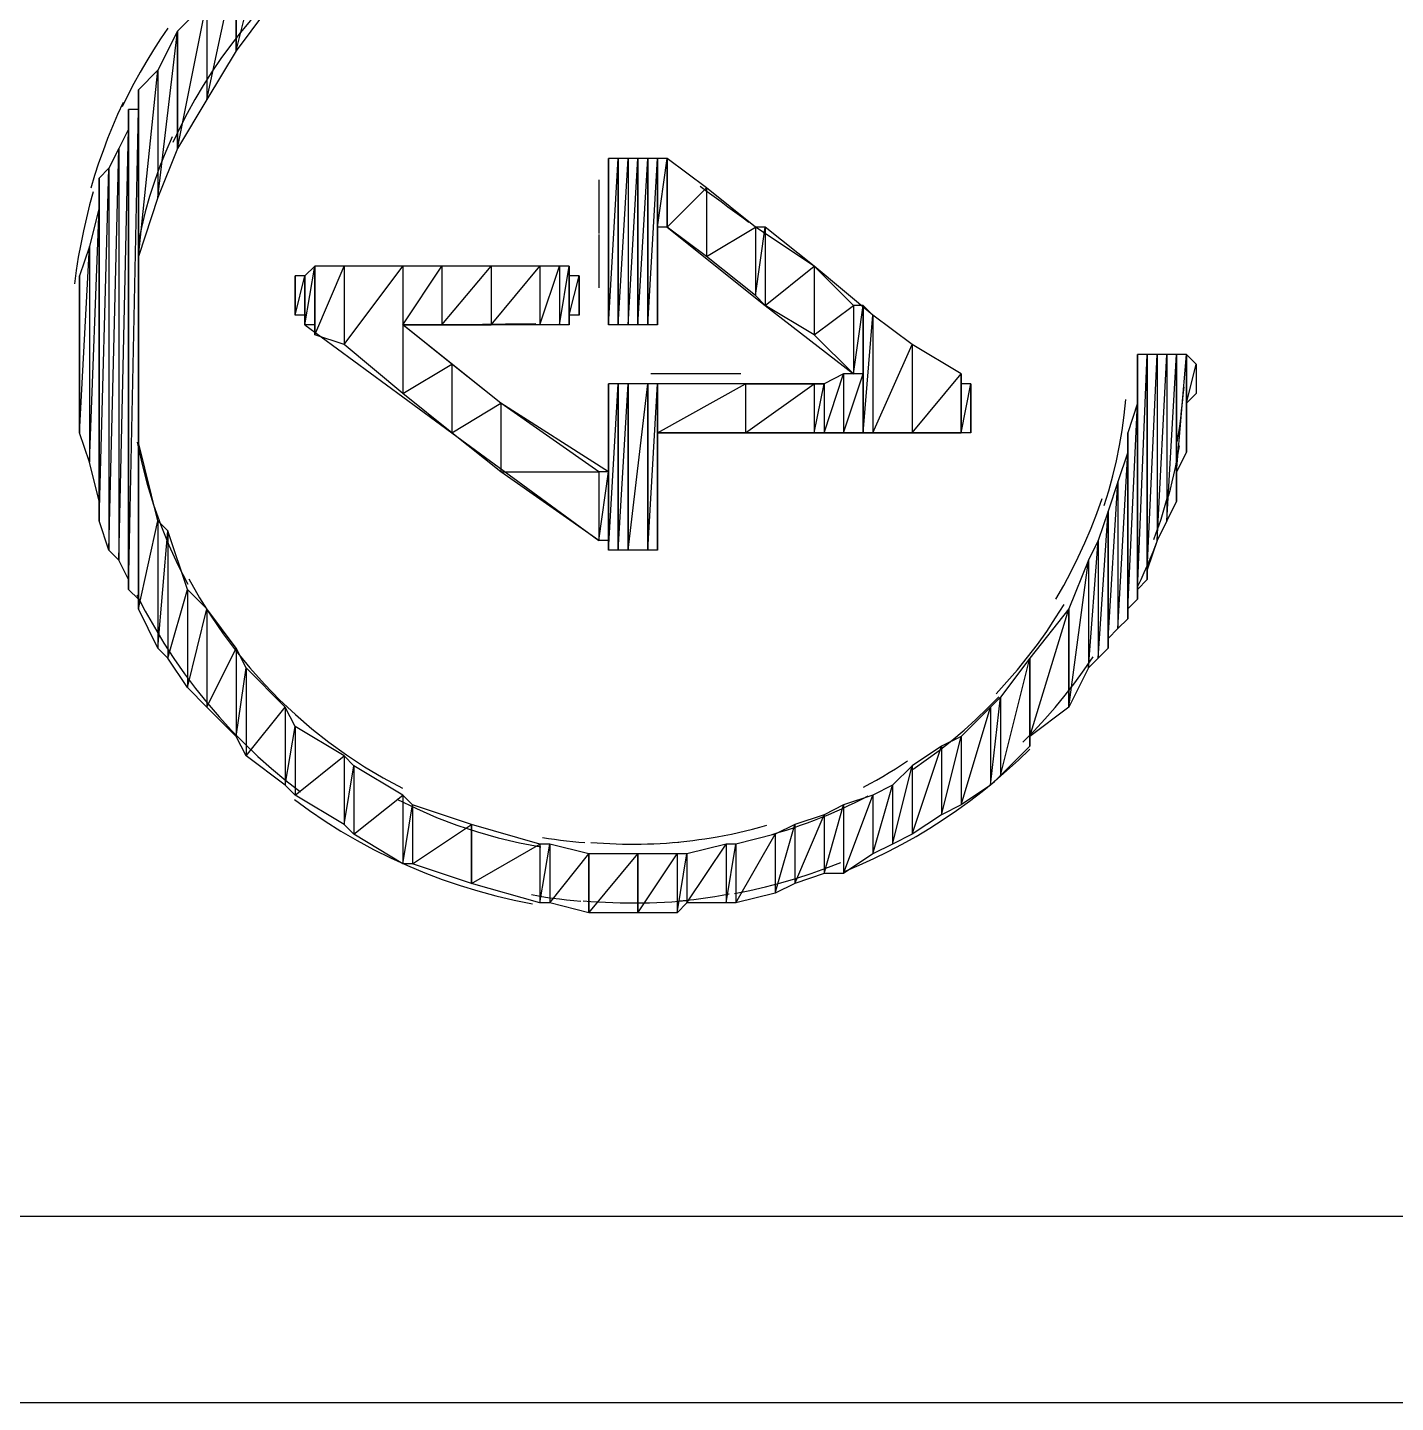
# Model space of a CAD drawing. Header units: metres. Extents: x 1 to 213, y 1 to 147.
# Drawn here: x 57.08 to 58.558, y 63.786 to 65.271 of the extents above; entities that cross this region are included whole.
import ezdxf

# ---------------------------------------------------------------- set-up
doc = ezdxf.new("R2010")
doc.units = ezdxf.units.M
doc.layers.add('00-BASE-ARQUITECTURA', color=8, linetype='Continuous')

msp = doc.modelspace()

# ---------------------------------------------------------------- linework, layer by layer
at = {"layer": '00-BASE-ARQUITECTURA'}
for points in [[(57.3052, 65.3415), (57.3052, 65.2462), (57.3369, 65.3732), (57.3052, 65.3415)], [(57.3052, 65.2462), (57.3369, 65.3732), (57.3369, 65.2885), (57.3052, 65.2462)], [(57.2734, 65.2991), (57.2734, 65.1933), (57.3052, 65.3415), (57.2734, 65.2991)], [(57.2734, 65.1933), (57.3052, 65.3415), (57.3052, 65.2462), (57.2734, 65.1933)], [(57.3824, 65.34), (57.3693, 65.3286), (57.3565, 65.3167), (57.3441, 65.3045), (57.3322, 65.2919), (57.3206, 65.2789), (57.3095, 65.2655), (57.2988, 65.2517)], [(57.3052, 65.3415), (57.3052, 65.2462), (57.3052, 65.3415)], [(57.3052, 65.2462), (57.3052, 65.3415), (57.3052, 65.2462)], [(57.2417, 65.2674), (57.2417, 65.1404), (57.2734, 65.2991), (57.2417, 65.2674)], [(57.2417, 65.1404), (57.2734, 65.2991), (57.2734, 65.1933), (57.2417, 65.1404)], [(57.2312, 65.2705), (57.2233, 65.2589), (57.2157, 65.2471), (57.2084, 65.2352), (57.2013, 65.223), (57.1946, 65.2107), (57.1881, 65.1983), (57.1819, 65.1857)], [(57.2205, 65.2251), (57.2205, 65.0875), (57.2417, 65.2674), (57.2205, 65.2251)], [(57.2205, 65.0875), (57.2417, 65.2674), (57.2417, 65.1404), (57.2205, 65.0875)], [(57.2417, 65.2674), (57.2417, 65.1404), (57.2417, 65.2674)], [(57.2417, 65.1404), (57.2417, 65.2674), (57.2417, 65.1404)], [(57.2988, 65.2517), (57.2885, 65.2377), (57.2787, 65.2233), (57.2693, 65.2086), (57.2604, 65.1936), (57.252, 65.1783), (57.2441, 65.1628), (57.2367, 65.147)], [(57.1994, 65.2039), (57.1994, 65.024), (57.2205, 65.2251), (57.1994, 65.2039)], [(57.1994, 65.024), (57.2205, 65.2251), (57.2205, 65.0875), (57.1994, 65.024)], [(57.1994, 65.1933), (57.1994, 65.0028), (57.1994, 65.2039), (57.1994, 65.1933)], [(57.1994, 65.0028), (57.1994, 65.2039), (57.1994, 65.024), (57.1994, 65.0028)], [(57.183, 65.1902), (57.177, 65.1774), (57.1714, 65.1644), (57.1661, 65.1513), (57.1612, 65.138), (57.1565, 65.1247), (57.1521, 65.1112), (57.1481, 65.0976)], [(57.1994, 65.1827), (57.1994, 64.9499), (57.1994, 65.1933), (57.1994, 65.1827)], [(57.1994, 64.9499), (57.1994, 65.1933), (57.1994, 64.9816), (57.1994, 64.9499)], [(57.1994, 65.1933), (57.1994, 64.9816), (57.1994, 65.1933)], [(57.1994, 64.9816), (57.1994, 65.1933), (57.1994, 65.0028), (57.1994, 64.9816)], [(57.1888, 65.1615), (57.1888, 64.6747), (57.1888, 65.1827), (57.1888, 65.1615)], [(57.1888, 64.6747), (57.1888, 65.1827), (57.1888, 64.6641), (57.1888, 64.6747)], [(57.1888, 65.1827), (57.1888, 64.6641), (57.1994, 65.1827), (57.1888, 65.1827)], [(57.1888, 64.6641), (57.1994, 65.1827), (57.1994, 64.6535), (57.1888, 64.6641)], [(57.1994, 65.1827), (57.1994, 64.9181), (57.1994, 65.1827)], [(57.1994, 64.9181), (57.1994, 65.1827), (57.1994, 64.9499), (57.1994, 64.9181)], [(57.1782, 65.1404), (57.1782, 64.6959), (57.1888, 65.1615), (57.1782, 65.1404)], [(57.1782, 64.6959), (57.1888, 65.1615), (57.1888, 64.6747), (57.1782, 64.6959)], [(57.1676, 65.1192), (57.1676, 64.7065), (57.1782, 65.1404), (57.1676, 65.1192)], [(57.1676, 64.7065), (57.1782, 65.1404), (57.1782, 64.6959), (57.1676, 64.7065)], [(57.2358, 65.1532), (57.229, 65.1374), (57.2227, 65.1213), (57.2169, 65.105), (57.2116, 65.0886), (57.2069, 65.072), (57.2027, 65.0553), (57.1991, 65.0384)], [(57.7074, 65.1298), (57.7074, 64.9605), (57.7074, 65.1298)], [(57.7074, 64.9605), (57.7074, 65.1298), (57.7074, 64.9605)], [(57.7074, 65.1298), (57.7074, 65.1298), (57.7074, 64.9605), (57.7074, 65.1298), (57.7074, 64.9605), (57.7074, 65.1192), (57.7074, 65.1298)], [(57.7074, 64.9605), (57.7074, 65.1298), (57.7074, 64.9605)], [(57.7074, 65.1298), (57.7074, 65.1298), (57.7074, 64.9605), (57.7074, 65.1298)], [(57.7074, 65.1298), (57.7074, 64.9605), (57.7074, 65.1298)], [(57.7074, 64.9605), (57.7074, 65.1298), (57.7074, 64.9499), (57.7074, 64.9605)], [(57.7074, 64.9499), (57.7074, 65.1298), (57.7074, 64.9499)], [(57.7074, 65.1298), (57.7074, 65.1298), (57.7074, 64.9499), (57.7074, 65.1298)], [(57.7074, 64.9499), (57.7074, 65.1298), (57.7074, 64.9499)], [(57.7074, 65.1298), (57.7074, 65.1298), (57.7074, 64.9499), (57.7074, 65.1298)], [(57.7074, 65.1298), (57.7074, 64.9499), (57.7179, 65.1298), (57.7074, 65.1298)], [(57.7074, 64.9499), (57.7179, 65.1298), (57.7179, 64.9499), (57.7074, 64.9499)], [(57.7179, 64.9499), (57.7179, 65.1298), (57.7179, 64.9499)], [(57.7179, 65.1298), (57.7179, 65.1298), (57.7179, 64.9499), (57.7179, 65.1298), (57.7179, 64.9499), (57.7179, 65.1298)], [(57.7179, 64.9499), (57.7179, 65.1298), (57.7179, 64.9499)], [(57.7179, 65.1298), (57.7179, 65.1298), (57.7179, 64.9499), (57.7179, 65.1298), (57.7179, 64.9499), (57.7179, 65.1298)], [(57.7179, 64.9499), (57.7179, 65.1298), (57.7179, 64.9499)], [(57.7179, 65.1298), (57.7179, 65.1298), (57.7179, 64.9499), (57.7179, 65.1298), (57.7179, 64.9499), (57.7179, 65.1298)], [(57.7179, 64.9499), (57.7179, 65.1298), (57.7179, 64.9499)], [(57.7179, 65.1298), (57.7179, 65.1298), (57.7179, 64.9499), (57.7179, 65.1298), (57.7179, 64.9499), (57.7179, 65.1298)], [(57.7179, 65.1298), (57.7179, 64.9499), (57.7285, 65.1298), (57.7179, 65.1298)], [(57.7179, 64.9499), (57.7285, 65.1298), (57.7285, 64.9499), (57.7179, 64.9499)], [(57.7285, 65.1298), (57.7285, 64.9499), (57.7391, 65.1298), (57.7285, 65.1298)], [(57.7285, 64.9499), (57.7391, 65.1298), (57.7391, 64.9499), (57.7285, 64.9499)], [(57.7391, 64.9499), (57.7391, 65.1298), (57.7391, 64.9499)], [(57.7391, 65.1298), (57.7391, 65.1298), (57.7391, 64.9499), (57.7391, 65.1298)], [(57.7391, 65.1298), (57.7391, 64.9499), (57.7497, 65.1298), (57.7391, 65.1298)], [(57.7391, 64.9499), (57.7497, 65.1298), (57.7497, 64.9499), (57.7391, 64.9499)], [(57.7497, 64.9499), (57.7497, 65.1298), (57.7497, 64.9499)], [(57.7497, 65.1298), (57.7497, 65.1298), (57.7497, 64.9499), (57.7497, 65.1298), (57.7497, 64.9499), (57.7497, 65.1298)], [(57.7497, 64.9499), (57.7497, 65.1298), (57.7497, 64.9499)], [(57.7497, 64.9499), (57.7497, 65.1298), (57.7497, 64.9499)], [(57.7497, 65.1298), (57.7497, 65.1298), (57.7497, 64.9499), (57.7497, 65.1298), (57.7497, 64.9499), (57.7497, 65.1298)], [(57.7497, 64.9499), (57.7497, 65.1298), (57.7497, 64.9499)], [(57.7497, 65.1298), (57.7497, 64.9499), (57.7603, 65.1298), (57.7497, 65.1298)], [(57.7497, 64.9499), (57.7603, 65.1298), (57.7603, 64.9499), (57.7497, 64.9499)], [(57.7603, 64.9499), (57.7603, 65.1298), (57.7603, 64.9499)], [(57.7603, 65.1298), (57.7603, 65.1298), (57.7603, 64.9499), (57.7603, 65.1298)], [(57.7603, 65.1298), (57.7603, 64.9499), (57.7603, 65.1298)], [(57.7603, 64.9499), (57.7603, 65.1298), (57.7603, 64.9605), (57.7603, 64.9499)], [(57.7603, 65.1298), (57.7603, 64.9605), (57.7603, 65.1298)], [(57.7603, 64.9605), (57.7603, 65.1298), (57.7603, 64.9605)], [(57.7603, 65.1298), (57.7603, 65.1298), (57.7603, 64.9605), (57.7603, 65.1298), (57.7603, 64.9605), (57.7603, 65.1298)], [(57.7603, 64.9605), (57.7603, 65.1298), (57.7603, 64.9605)], [(57.7603, 65.1298), (57.7603, 65.1298), (57.7603, 64.9605), (57.7603, 65.1298)], [(57.7603, 64.9605), (57.7603, 65.1298), (57.7603, 64.9605)], [(57.7603, 65.1298), (57.7603, 65.1298), (57.7603, 64.9605), (57.7603, 65.1298), (57.7603, 64.9605), (57.7603, 65.1298)], [(57.7603, 64.9605), (57.7603, 65.1298), (57.7603, 64.9605)], [(57.7603, 65.1298), (57.7603, 64.9605), (57.7603, 65.1298)], [(57.7603, 64.9605), (57.7603, 65.1298), (57.7603, 64.9605)], [(57.7603, 65.1298), (57.7603, 65.1298), (57.7603, 64.9605), (57.7603, 65.1298), (57.7603, 64.9605), (57.7603, 64.971), (57.7603, 65.1298)], [(57.7603, 64.971), (57.7603, 65.1298), (57.7603, 64.971)], [(57.7603, 65.1298), (57.7603, 65.1298), (57.7603, 64.971), (57.7603, 65.1298)], [(57.7603, 65.1298), (57.7603, 64.971), (57.7603, 65.1298)], [(57.7603, 64.971), (57.7603, 65.1298), (57.7603, 65.0134), (57.7603, 64.971)], [(57.7603, 65.1298), (57.7603, 65.0134), (57.7603, 65.1298)], [(57.7603, 65.0134), (57.7603, 65.1298), (57.7603, 65.024), (57.7603, 65.0134)], [(57.7603, 65.1298), (57.7603, 65.024), (57.7603, 65.0451), (57.7603, 65.1298)], [(57.7603, 65.024), (57.7603, 65.1298), (57.7603, 65.024)], [(57.7603, 65.1298), (57.7603, 65.0451), (57.7603, 65.1298)], [(57.7603, 65.0451), (57.7603, 65.1298), (57.7603, 65.0557), (57.7603, 65.0451)], [(57.7603, 65.1298), (57.7603, 65.0557), (57.7603, 65.1298)], [(57.7603, 65.0557), (57.7603, 65.1298), (57.7603, 65.0557)], [(57.7603, 65.1298), (57.7603, 65.1298), (57.7603, 65.0557), (57.7603, 65.1298), (57.7603, 65.0557), (57.7603, 65.1298)], [(57.7603, 65.0557), (57.7603, 65.1298), (57.7603, 65.0557)], [(57.7603, 65.1298), (57.7603, 65.1298), (57.7603, 65.0557), (57.7603, 65.1298), (57.7603, 65.0557), (57.7603, 65.1298)], [(57.7603, 65.0557), (57.7603, 65.1298), (57.7603, 65.0557)], [(57.7603, 65.1298), (57.7603, 65.1298), (57.7603, 65.0557), (57.7603, 65.1298), (57.7603, 65.0557), (57.7603, 65.1298)], [(57.7603, 65.0557), (57.7603, 65.1298), (57.7603, 65.0557)], [(57.7603, 65.1298), (57.7603, 65.1298), (57.7603, 65.0557), (57.7603, 65.1298), (57.7603, 65.0557), (57.7603, 65.1298)], [(57.7603, 65.0557), (57.7603, 65.1298), (57.7603, 65.0557)], [(57.7603, 65.1298), (57.7603, 65.1298), (57.7603, 65.0557), (57.7603, 65.1298), (57.7603, 65.0557), (57.7603, 65.1298)], [(57.7603, 65.0557), (57.7603, 65.1298), (57.7603, 65.0557)], [(57.7603, 65.1298), (57.7603, 65.1298), (57.7603, 65.0557), (57.7603, 65.1298), (57.7603, 65.0557), (57.7603, 65.1298)], [(57.7603, 65.0557), (57.7603, 65.1298), (57.7603, 65.0557)], [(57.7603, 65.1298), (57.7603, 65.0557), (57.7709, 65.1298), (57.7603, 65.1298)], [(57.7603, 65.0557), (57.7709, 65.1298), (57.7709, 65.0557), (57.7603, 65.0557)], [(57.7709, 65.1298), (57.7709, 65.0557), (57.7709, 65.1298)], [(57.7709, 65.0557), (57.7709, 65.1298), (57.7709, 65.0557)], [(57.7709, 65.1298), (57.7709, 65.1298), (57.7709, 65.0557), (57.7709, 65.1298), (57.7709, 65.0557), (57.7709, 65.1298)], [(57.7709, 65.0557), (57.7709, 65.1298), (57.7709, 65.0557)], [(57.7709, 65.1298), (57.7709, 65.1298), (57.7709, 65.0557), (57.7709, 65.1298)], [(57.7709, 65.1298), (57.7709, 65.0557), (57.8132, 65.0981), (57.7709, 65.1298)], [(57.8132, 65.0981), (57.7709, 65.1298)], [(57.157, 65.1086), (57.157, 64.7382), (57.1676, 65.1192), (57.157, 65.1086)], [(57.157, 64.7382), (57.1676, 65.1192), (57.1676, 64.7065), (57.157, 64.7382)], [(57.7074, 65.0981), (57.7074, 64.9816), (57.7074, 65.1192), (57.7074, 65.0981)], [(57.7074, 64.9816), (57.7074, 65.1192), (57.7074, 64.971), (57.7074, 64.9816)], [(57.7074, 65.1192), (57.7074, 64.971), (57.7074, 65.1192)], [(57.7074, 64.971), (57.7074, 65.1192), (57.7074, 64.971)], [(57.7074, 65.1192), (57.7074, 64.971), (57.7074, 65.1192)], [(57.7074, 64.971), (57.7074, 65.1192), (57.7074, 64.9605), (57.7074, 64.971)], [(57.7074, 64.9605), (57.7074, 65.1192), (57.7074, 64.9605)], [(57.7074, 65.1192), (57.7074, 65.1192), (57.7074, 64.9605), (57.7074, 65.1192)], [(57.7074, 64.9605), (57.7074, 65.1192), (57.7074, 64.9605)], [(57.7074, 65.1192), (57.7074, 65.1192), (57.7074, 64.9605), (57.7074, 65.1192), (57.7074, 64.9605), (57.7074, 65.1192)], [(57.7074, 64.9605), (57.7074, 65.1192), (57.7074, 64.9605)], [(57.157, 65.0875), (57.157, 64.7488), (57.157, 65.1086), (57.157, 65.0875)], [(57.157, 64.7488), (57.157, 65.1086), (57.157, 64.7382), (57.157, 64.7488)], [(57.6969, 65.1067), (57.6969, 65.0984), (57.6969, 65.0901), (57.6968, 65.0818), (57.6968, 65.0735), (57.6968, 65.0652), (57.6968, 65.0569), (57.6968, 65.0486)], [(57.7074, 65.0981), (57.7074, 65.0981), (57.7074, 64.9816), (57.7074, 65.0981), (57.7074, 64.9816), (57.7074, 65.0769), (57.7074, 65.0981)], [(57.7709, 65.0557), (57.8132, 65.0981), (57.8132, 65.024), (57.7709, 65.0557)], [(57.8589, 65.0606), (57.8514, 65.0662), (57.8439, 65.0717), (57.8364, 65.0772), (57.8289, 65.0828), (57.8214, 65.0883), (57.8139, 65.0938), (57.8064, 65.0994)], [(57.8132, 65.0981), (57.8132, 65.024), (57.8661, 65.0557), (57.8132, 65.0981)], [(57.1505, 65.0938), (57.1467, 65.0798), (57.1432, 65.0657), (57.14, 65.0515), (57.1371, 65.0373), (57.1345, 65.023), (57.1323, 65.0086), (57.1303, 64.9942)], [(57.157, 65.0769), (57.157, 64.7594), (57.157, 65.0875), (57.157, 65.0769)], [(57.157, 64.7594), (57.157, 65.0875), (57.157, 64.7488), (57.157, 64.7594)], [(57.1465, 65.0345), (57.1465, 64.8017), (57.157, 65.0769), (57.1465, 65.0345)], [(57.1465, 64.8017), (57.157, 65.0769), (57.157, 64.7594), (57.1465, 64.8017)], [(57.7074, 65.0451), (57.7074, 65.0769), (57.7074, 64.9816), (57.7074, 65.0451)], [(57.7709, 65.0557), (57.8767, 64.971), (57.9719, 64.897)], [(57.8132, 65.024), (57.8661, 65.0557), (57.8661, 64.9816), (57.8132, 65.024)], [(57.8661, 65.0557), (57.8661, 64.9816), (57.8767, 65.0557), (57.8661, 65.0557)], [(57.8661, 64.9816), (57.8767, 65.0557), (57.8767, 64.971), (57.8661, 64.9816)], [(58.0884, 64.897), (58.0354, 64.9287), (57.9931, 64.9605), (57.9296, 65.0134), (57.8661, 65.0557)], [(57.8767, 65.0557), (57.8767, 64.971), (57.9296, 65.0134), (57.8767, 65.0557)], [(57.6968, 65.0477), (57.6968, 65.0395), (57.6968, 65.0312), (57.6968, 65.023), (57.6968, 65.0147), (57.6968, 65.0064), (57.6968, 64.9982), (57.6969, 64.9899)], [(57.1359, 65.0028), (57.1359, 64.8335), (57.1465, 65.0345), (57.1359, 65.0028)], [(57.1359, 64.8335), (57.1465, 65.0345), (57.1465, 64.8017), (57.1359, 64.8335)], [(57.3793, 65.0028), (57.3793, 64.9499), (57.3899, 65.0134), (57.3793, 65.0028)], [(57.3793, 64.9499), (57.3899, 65.0134), (57.3899, 64.9499), (57.3793, 64.9499)], [(57.3899, 65.0134), (57.3899, 64.9499), (57.3899, 65.0134)], [(57.3899, 64.9499), (57.3899, 65.0134), (57.3899, 64.9393), (57.3899, 64.9499)], [(57.3899, 65.0134), (57.3899, 64.9393), (57.4216, 65.0134), (57.3899, 65.0134)], [(57.3899, 64.9393), (57.4216, 65.0134), (57.4216, 64.9287), (57.3899, 64.9393)], [(57.4216, 65.0134), (57.4216, 64.9287), (57.4851, 65.0134), (57.4216, 65.0134)], [(57.4216, 64.9287), (57.4851, 65.0134), (57.4851, 64.8758), (57.4216, 64.9287)], [(57.665, 65.0134), (57.5274, 65.0134), (57.4216, 65.0134)], [(57.4851, 65.0134), (57.4851, 64.9499), (57.5274, 65.0134), (57.4851, 65.0134)], [(57.4851, 64.9499), (57.5274, 65.0134), (57.5274, 64.9499), (57.4851, 64.9499)], [(57.5274, 65.0134), (57.5274, 64.9499), (57.5804, 65.0134), (57.5274, 65.0134)], [(57.5274, 64.9499), (57.5804, 65.0134), (57.5804, 64.9499), (57.5274, 64.9499)], [(57.5804, 65.0134), (57.5804, 64.9499), (57.6333, 65.0134), (57.5804, 65.0134)], [(57.5804, 64.9499), (57.6333, 65.0134), (57.6333, 64.9499), (57.5804, 64.9499)], [(57.6333, 65.0134), (57.6333, 64.9499), (57.6545, 65.0134), (57.6333, 65.0134)], [(57.6333, 64.9499), (57.6545, 65.0134), (57.6545, 64.9499), (57.6333, 64.9499)], [(57.6545, 65.0134), (57.6545, 64.9499), (57.665, 65.0134), (57.6545, 65.0134)], [(57.6545, 64.9499), (57.665, 65.0134), (57.665, 64.9499), (57.6545, 64.9499)], [(57.665, 65.0134), (57.665, 64.9499), (57.665, 65.0134)], [(57.665, 64.9499), (57.665, 65.0134), (57.665, 64.9499)], [(57.665, 65.0134), (57.665, 65.0134), (57.665, 64.9499), (57.665, 65.0134), (57.665, 64.9499), (57.665, 65.0134)], [(57.665, 64.9499), (57.665, 65.0134), (57.665, 64.9499)], [(57.665, 65.0134), (57.665, 65.0134), (57.665, 64.9499), (57.665, 65.0134), (57.665, 64.9499), (57.665, 65.0134)], [(57.665, 64.9499), (57.665, 65.0134), (57.665, 64.9499)], [(57.665, 65.0134), (57.665, 65.0134), (57.665, 64.9499), (57.665, 65.0134), (57.665, 64.9499), (57.665, 65.0134)], [(57.665, 65.0028), (57.665, 65.0028), (57.665, 64.9499), (57.665, 65.0028), (57.665, 64.9499), (57.665, 65.0134), (57.665, 65.0028)], [(57.8767, 64.971), (57.9296, 65.0134), (57.9296, 64.9393), (57.8767, 64.971)], [(57.9296, 65.0134), (57.9296, 64.9393), (57.9719, 64.971), (57.9296, 65.0134)], [(57.1359, 64.9922), (57.1359, 64.8546), (57.1359, 65.0028), (57.1359, 64.9922)], [(57.1359, 64.8546), (57.1359, 65.0028), (57.1359, 64.8335), (57.1359, 64.8546)], [(57.1359, 64.9816), (57.1359, 64.8652), (57.1359, 64.9922), (57.1359, 64.9816)], [(57.1359, 64.8652), (57.1359, 64.9922), (57.1359, 64.8546), (57.1359, 64.8652)], [(57.3687, 65.0028), (57.3687, 64.9605), (57.3687, 65.0028)], [(57.3687, 64.9605), (57.3687, 65.0028), (57.3687, 64.9605)], [(57.3687, 65.0028), (57.3687, 65.0028), (57.3687, 64.9605), (57.3687, 65.0028), (57.3687, 64.9605), (57.3687, 64.9922), (57.3687, 65.0028)], [(57.3687, 65.0028), (57.3687, 64.9605), (57.3793, 65.0028), (57.3687, 65.0028)], [(57.3687, 64.9605), (57.3793, 65.0028), (57.3793, 64.9605), (57.3687, 64.9605)], [(57.3793, 64.9605), (57.3793, 65.0028), (57.3793, 64.9605)], [(57.3793, 65.0028), (57.3793, 65.0028), (57.3793, 64.9605), (57.3793, 65.0028), (57.3793, 64.9605), (57.3793, 65.0028)], [(57.3793, 64.9605), (57.3793, 65.0028), (57.3793, 64.9605)], [(57.3793, 65.0028), (57.3793, 65.0028), (57.3793, 64.9605), (57.3793, 65.0028), (57.3793, 64.9605), (57.3793, 65.0028)], [(57.3793, 64.9605), (57.3793, 65.0028), (57.3793, 64.9605)], [(57.3793, 65.0028), (57.3793, 65.0028), (57.3793, 64.9605), (57.3793, 65.0028), (57.3793, 64.9605), (57.3793, 65.0028)], [(57.3793, 64.9605), (57.3793, 65.0028), (57.3793, 64.9605)], [(57.3793, 64.9605), (57.3793, 65.0028), (57.3793, 64.9605)], [(57.3793, 65.0028), (57.3793, 65.0028), (57.3793, 64.9605), (57.3793, 65.0028)], [(57.3793, 65.0028), (57.3793, 64.9605), (57.3793, 65.0028)], [(57.3793, 64.9605), (57.3793, 65.0028), (57.3793, 64.9499), (57.3793, 64.9605)], [(57.3793, 64.9499), (57.3793, 65.0028), (57.3793, 64.9499)], [(57.3793, 65.0028), (57.3793, 65.0028), (57.3793, 64.9499), (57.3793, 65.0028)], [(57.3793, 64.9499), (57.3793, 65.0028), (57.3793, 64.9499)], [(57.3793, 65.0028), (57.3793, 65.0028), (57.3793, 64.9499), (57.3793, 65.0028)], [(57.665, 65.0028), (57.665, 64.9499), (57.665, 65.0028)], [(57.665, 64.9499), (57.665, 65.0028), (57.665, 64.9605), (57.665, 64.9499)], [(57.665, 65.0028), (57.665, 64.9605), (57.665, 65.0028)], [(57.665, 64.9605), (57.665, 65.0028), (57.665, 64.9605)], [(57.665, 65.0028), (57.665, 64.9605), (57.6756, 65.0028), (57.665, 65.0028)], [(57.665, 64.9605), (57.6756, 65.0028), (57.6756, 64.9605), (57.665, 64.9605)], [(57.6756, 65.0028), (57.6756, 64.9605), (57.6756, 65.0028)], [(57.6756, 64.9605), (57.6756, 65.0028), (57.6756, 64.9605)], [(57.6756, 65.0028), (57.6756, 65.0028), (57.6756, 64.9605), (57.6756, 65.0028), (57.6756, 64.9605), (57.6756, 65.0028)], [(57.6756, 64.9605), (57.6756, 65.0028), (57.6756, 64.9605)], [(57.6756, 65.0028), (57.6756, 65.0028), (57.6756, 64.9605), (57.6756, 65.0028), (57.6756, 64.9605), (57.6756, 65.0028)], [(57.6756, 64.9605), (57.6756, 65.0028), (57.6756, 64.9605)], [(57.6756, 65.0028), (57.6756, 65.0028), (57.6756, 64.9605), (57.6756, 65.0028), (57.6756, 64.9605), (57.6756, 65.0028)], [(57.6756, 65.0028), (57.6756, 64.9605), (57.6756, 64.9922), (57.6756, 65.0028)], [(57.6756, 64.9605), (57.6756, 64.9922), (57.6756, 64.971), (57.6756, 64.9605)], [(57.6756, 64.9922), (57.6756, 64.971), (57.6756, 64.9922)], [(57.6756, 64.971), (57.6756, 64.9922), (57.6756, 64.971)], [(57.1359, 64.9816), (57.1359, 64.9816), (57.1359, 64.8652), (57.1359, 64.9816), (57.1359, 64.8652), (57.1359, 64.971), (57.1359, 64.9816)], [(57.1359, 64.971), (57.1359, 64.971), (57.1359, 64.8758), (57.1359, 64.971), (57.1359, 64.8758), (57.1359, 64.9605), (57.1359, 64.971)], [(57.1359, 64.971), (57.1359, 64.8758), (57.1359, 64.971)], [(57.1359, 64.8758), (57.1359, 64.971), (57.1359, 64.8652), (57.1359, 64.8758)], [(57.9296, 64.9393), (57.9719, 64.971), (57.9719, 64.897), (57.9296, 64.9393)], [(57.9719, 64.971), (57.9719, 64.897), (57.9825, 64.971), (57.9719, 64.971)], [(57.9719, 64.897), (57.9825, 64.971), (57.9825, 64.897), (57.9719, 64.897)], [(57.9825, 64.897), (57.9825, 64.971), (57.9825, 64.897)], [(57.9825, 64.971), (57.9825, 64.971), (57.9825, 64.897), (57.9825, 64.971)], [(57.9825, 64.897), (57.9825, 64.971), (57.9825, 64.897)], [(57.9825, 64.971), (57.9825, 64.971), (57.9825, 64.897), (57.9825, 64.971)], [(57.9825, 64.897), (57.9825, 64.971), (57.9825, 64.897)], [(57.9825, 64.971), (57.9825, 64.971), (57.9825, 64.897), (57.9825, 64.971), (57.9825, 64.897), (57.9825, 64.971)], [(57.9825, 64.897), (57.9825, 64.971), (57.9825, 64.897)], [(57.9825, 64.897), (57.9825, 64.971), (57.9825, 64.897)], [(57.9825, 64.971), (57.9825, 64.971), (57.9825, 64.897), (57.9825, 64.971)], [(57.9825, 64.971), (57.9825, 64.8335), (57.9931, 64.9605), (57.9825, 64.971)], [(57.1359, 64.9605), (57.1359, 64.9605), (57.1359, 64.8758), (57.1359, 64.9605), (57.1359, 64.8758), (57.1359, 64.9393), (57.1359, 64.9605)], [(57.3793, 64.9499), (57.538, 64.8335), (57.6968, 64.717)], [(57.4851, 64.9499), (57.4851, 64.8758), (57.538, 64.9075), (57.4851, 64.9499)], [(57.7074, 64.8335), (57.7074, 64.7911), (57.5909, 64.8652), (57.4851, 64.9499), (57.5804, 64.9499)], [(57.5713, 64.9508), (57.5795, 64.9509), (57.5878, 64.9509), (57.596, 64.951), (57.6042, 64.9511), (57.6125, 64.9511), (57.6207, 64.9512), (57.6289, 64.9513)], [(57.9825, 64.8335), (57.9931, 64.9605), (57.9931, 64.8335), (57.9825, 64.8335)], [(57.9931, 64.9605), (57.9931, 64.8335), (58.0354, 64.9287), (57.9931, 64.9605)], [(57.1359, 64.9393), (57.1359, 64.9393), (57.1359, 64.8864), (57.1359, 64.9393), (57.1359, 64.8864), (57.1359, 64.9287), (57.1359, 64.9393)], [(57.1359, 64.9393), (57.1359, 64.8864), (57.1359, 64.9393)], [(57.1359, 64.8864), (57.1359, 64.9393), (57.1359, 64.8758), (57.1359, 64.8864)], [(57.1359, 64.9287), (57.1359, 64.897), (57.1359, 64.9287)], [(57.1359, 64.897), (57.1359, 64.9287), (57.1359, 64.8864), (57.1359, 64.897)], [(57.1994, 64.8864), (57.1994, 64.8864), (57.1994, 64.6535), (57.1994, 64.8864), (57.1994, 64.6535), (57.1994, 64.9181), (57.1994, 64.8864)], [(57.9931, 64.8335), (58.0354, 64.9287), (58.0354, 64.8335), (57.9931, 64.8335)], [(58.0354, 64.9287), (58.0354, 64.8335), (58.0884, 64.897), (58.0354, 64.9287)], [(58.2789, 64.9181), (58.2789, 64.6641), (58.2789, 64.9181)], [(58.2789, 64.6641), (58.2789, 64.9181), (58.2789, 64.6641)], [(58.2789, 64.9181), (58.2789, 64.9181), (58.2789, 64.6641), (58.2789, 64.9181), (58.2789, 64.6641), (58.2789, 64.9075), (58.2789, 64.9181)], [(58.2789, 64.9181), (58.2789, 64.6641), (58.2894, 64.9181), (58.2789, 64.9181)], [(58.2789, 64.6641), (58.2894, 64.9181), (58.2894, 64.6747), (58.2789, 64.6641)], [(58.2894, 64.9181), (58.2894, 64.6747), (58.2894, 64.9181)], [(58.2894, 64.6747), (58.2894, 64.9181), (58.2894, 64.6747)], [(58.2894, 64.9181), (58.2894, 64.6747), (58.2894, 64.9181)], [(58.2894, 64.6747), (58.2894, 64.9181), (58.2894, 64.6853), (58.2894, 64.6747)], [(58.2894, 64.6853), (58.2894, 64.9181), (58.2894, 64.6853)], [(58.2894, 64.9181), (58.2894, 64.9181), (58.2894, 64.6853), (58.2894, 64.9181)], [(58.2894, 64.9181), (58.2894, 64.6853), (58.3, 64.9181), (58.2894, 64.9181)], [(58.2894, 64.6853), (58.3, 64.9181), (58.3, 64.717), (58.2894, 64.6853)], [(58.3, 64.9181), (58.3, 64.717), (58.3106, 64.9181), (58.3, 64.9181)], [(58.3, 64.717), (58.3106, 64.9181), (58.3106, 64.7382), (58.3, 64.717)], [(58.3106, 64.9181), (58.3106, 64.7382), (58.3212, 64.9181), (58.3106, 64.9181)], [(58.3106, 64.7382), (58.3212, 64.9181), (58.3212, 64.7594), (58.3106, 64.7382)], [(58.3212, 64.9181), (58.3212, 64.7594), (58.3212, 64.9181)], [(58.3212, 64.7594), (58.3212, 64.9181), (58.3212, 64.7805), (58.3212, 64.7594)], [(58.3212, 64.9181), (58.3212, 64.7805), (58.3212, 64.9181)], [(58.3212, 64.7805), (58.3212, 64.9181), (58.3212, 64.7911), (58.3212, 64.7805)], [(58.3212, 64.9181), (58.3212, 64.7911), (58.3318, 64.9181), (58.3212, 64.9181)], [(58.3212, 64.7911), (58.3318, 64.9181), (58.3318, 64.8123), (58.3212, 64.7911)], [(58.3318, 64.9181), (58.3318, 64.8123), (58.3318, 64.8229), (58.3318, 64.9181)], [(58.3318, 64.8123), (58.3318, 64.9181), (58.3318, 64.8123)], [(58.3318, 64.9181), (58.3318, 64.9181), (58.3318, 64.8229), (58.3318, 64.9181), (58.3318, 64.8229), (58.3318, 64.9181)], [(58.3318, 64.9181), (58.3318, 64.8229), (58.3318, 64.9181)], [(58.3318, 64.8229), (58.3318, 64.9181), (58.3318, 64.8335), (58.3318, 64.8229)], [(58.3318, 64.9181), (58.3318, 64.8335), (58.3318, 64.844), (58.3318, 64.9181)], [(58.3318, 64.8335), (58.3318, 64.9181), (58.3318, 64.8335)], [(58.3318, 64.9181), (58.3318, 64.844), (58.3318, 64.9181)], [(58.3318, 64.844), (58.3318, 64.9181), (58.3318, 64.8652), (58.3318, 64.844)], [(58.3318, 64.9181), (58.3318, 64.8652), (58.3424, 64.9075), (58.3318, 64.9181)], [(57.4851, 64.8758), (57.538, 64.9075), (57.538, 64.8335), (57.4851, 64.8758)], [(57.538, 64.9075), (57.538, 64.8335), (57.5909, 64.8652), (57.538, 64.9075)], [(58.2789, 64.897), (58.2789, 64.6535), (58.2789, 64.9075), (58.2789, 64.897)], [(58.2789, 64.6535), (58.2789, 64.9075), (58.2789, 64.6641), (58.2789, 64.6535)], [(58.2789, 64.9075), (58.2789, 64.6641), (58.2789, 64.9075)], [(58.2789, 64.6641), (58.2789, 64.9075), (58.2789, 64.6641)], [(58.2789, 64.9075), (58.2789, 64.9075), (58.2789, 64.6641), (58.2789, 64.9075), (58.2789, 64.6641), (58.2789, 64.9075)], [(58.3318, 64.8652), (58.3424, 64.9075), (58.3424, 64.8758), (58.3318, 64.8652)], [(57.8502, 64.897), (57.8364, 64.897), (57.8225, 64.897), (57.8086, 64.8969), (57.7947, 64.8969), (57.7809, 64.8969), (57.767, 64.8969), (57.7531, 64.8969)], [(57.9402, 64.8864), (57.9402, 64.8335), (57.9614, 64.897), (57.9402, 64.8864)], [(57.9402, 64.8335), (57.9614, 64.897), (57.9614, 64.8335), (57.9402, 64.8335)], [(57.9614, 64.897), (57.9614, 64.8335), (57.9825, 64.897), (57.9614, 64.897)], [(57.9614, 64.8335), (57.9825, 64.897), (57.9825, 64.8335), (57.9614, 64.8335)], [(57.9825, 64.897), (57.9825, 64.8335), (57.9825, 64.897)], [(57.9825, 64.8335), (57.9825, 64.897), (57.9825, 64.8335)], [(57.9825, 64.897), (57.9825, 64.897), (57.9825, 64.8335), (57.9825, 64.897), (57.9825, 64.8335), (57.9825, 64.897)], [(57.9825, 64.8335), (57.9825, 64.897), (57.9825, 64.8335)], [(57.9825, 64.897), (57.9825, 64.897), (57.9825, 64.8335), (57.9825, 64.897)], [(57.9825, 64.8335), (57.9825, 64.897), (57.9825, 64.8335)], [(57.9825, 64.897), (57.9825, 64.897), (57.9825, 64.8335), (57.9825, 64.897)], [(57.9825, 64.8335), (57.9825, 64.897), (57.9825, 64.8335)], [(57.9825, 64.897), (57.9825, 64.897), (57.9825, 64.8335), (57.9825, 64.897)], [(57.9825, 64.8335), (57.9825, 64.897), (57.9825, 64.8335)], [(57.9825, 64.897), (57.9825, 64.897), (57.9825, 64.8335), (57.9825, 64.897)], [(57.9825, 64.8335), (57.9825, 64.897), (57.9825, 64.8335)], [(57.9825, 64.897), (57.9825, 64.897), (57.9825, 64.8335), (57.9825, 64.897)], [(57.9825, 64.8335), (57.9825, 64.897), (57.9825, 64.8335)], [(57.9825, 64.897), (57.9825, 64.897), (57.9825, 64.8335), (57.9825, 64.897)], [(58.0354, 64.8335), (58.0884, 64.897), (58.0884, 64.8335), (58.0354, 64.8335)], [(58.0884, 64.8864), (58.0884, 64.8864), (58.0884, 64.8335), (58.0884, 64.8864), (58.0884, 64.8335), (58.0884, 64.897), (58.0884, 64.8864)], [(58.2789, 64.897), (58.2789, 64.897), (58.2789, 64.6535), (58.2789, 64.897), (58.2789, 64.6535), (58.2789, 64.8864), (58.2789, 64.897)], [(57.1994, 64.8758), (57.1994, 64.8758), (57.1994, 64.6535), (57.1994, 64.8758), (57.1994, 64.6535), (57.1994, 64.8864), (57.1994, 64.8758)], [(57.1994, 64.8652), (57.1994, 64.8652), (57.1994, 64.6535), (57.1994, 64.8652), (57.1994, 64.6535), (57.1994, 64.8758), (57.1994, 64.8652)], [(57.7074, 64.8758), (57.7074, 64.717), (57.7074, 64.8864), (57.7074, 64.8758)], [(57.7074, 64.717), (57.7074, 64.8864), (57.7074, 64.7065), (57.7074, 64.717)], [(57.7074, 64.7065), (57.7074, 64.8864), (57.7074, 64.7065)], [(57.7074, 64.8864), (57.7074, 64.8864), (57.7074, 64.7065), (57.7074, 64.8864)], [(57.7074, 64.7065), (57.7074, 64.8864), (57.7074, 64.7065)], [(57.7074, 64.8864), (57.7074, 64.8864), (57.7074, 64.7065), (57.7074, 64.8864), (57.7074, 64.7065), (57.7074, 64.8864)], [(57.7074, 64.7065), (57.7074, 64.8864), (57.7074, 64.7065)], [(57.7074, 64.7065), (57.7074, 64.8864), (57.7074, 64.7065)], [(57.7074, 64.8864), (57.7074, 64.8864), (57.7074, 64.7065), (57.7074, 64.8864), (57.7074, 64.7065), (57.7074, 64.8864)], [(57.7074, 64.7065), (57.7074, 64.8864), (57.7074, 64.7065)], [(57.7074, 64.7065), (57.7074, 64.8864), (57.7074, 64.7065)], [(57.7074, 64.8864), (57.7074, 64.8864), (57.7074, 64.7065), (57.7074, 64.8864), (57.7074, 64.7065), (57.7074, 64.8864)], [(57.7074, 64.7065), (57.7074, 64.8864), (57.7074, 64.7065)], [(57.7074, 64.7065), (57.7074, 64.8864), (57.7074, 64.7065)], [(57.7074, 64.8864), (57.7074, 64.8864), (57.7074, 64.7065), (57.7074, 64.8864)], [(57.7074, 64.7065), (57.7074, 64.8864), (57.7074, 64.7065)], [(57.7074, 64.8864), (57.7074, 64.8864), (57.7074, 64.7065), (57.7074, 64.8864)], [(57.7074, 64.7065), (57.7074, 64.8864), (57.7074, 64.7065)], [(57.7074, 64.8864), (57.7074, 64.8864), (57.7074, 64.7065), (57.7074, 64.8864)], [(57.7074, 64.8864), (57.7074, 64.7065), (57.7179, 64.8864), (57.7074, 64.8864)], [(57.7074, 64.7065), (57.7179, 64.8864), (57.7179, 64.7065), (57.7074, 64.7065)], [(57.7074, 64.8758), (57.7074, 64.8758), (57.7074, 64.717), (57.7074, 64.8758), (57.7074, 64.717), (57.7074, 64.8546), (57.7074, 64.8758)], [(57.7179, 64.7065), (57.7179, 64.8864), (57.7179, 64.7065)], [(57.7179, 64.8864), (57.7179, 64.8864), (57.7179, 64.7065), (57.7179, 64.8864)], [(57.7179, 64.8864), (57.7179, 64.7065), (57.7285, 64.8864), (57.7179, 64.8864)], [(57.7179, 64.7065), (57.7285, 64.8864), (57.7285, 64.7065), (57.7179, 64.7065)], [(57.7285, 64.7065), (57.7285, 64.8864), (57.7285, 64.7065)], [(57.7285, 64.8864), (57.7285, 64.8864), (57.7285, 64.7065), (57.7285, 64.8864), (57.7285, 64.7065), (57.7285, 64.8864)], [(57.7285, 64.7065), (57.7285, 64.8864), (57.7285, 64.7065)], [(57.7285, 64.8864), (57.7285, 64.7065), (57.7497, 64.8864), (57.7285, 64.8864)], [(57.7285, 64.7065), (57.7497, 64.8864), (57.7497, 64.7065), (57.7285, 64.7065)], [(57.7497, 64.7065), (57.7497, 64.8864), (57.7497, 64.7065)], [(57.7497, 64.8864), (57.7497, 64.8864), (57.7497, 64.7065), (57.7497, 64.8864)], [(57.7497, 64.7065), (57.7497, 64.8864), (57.7497, 64.7065)], [(57.7497, 64.8864), (57.7497, 64.8864), (57.7497, 64.7065), (57.7497, 64.8864), (57.7497, 64.7065), (57.7497, 64.8864)], [(57.7497, 64.7065), (57.7497, 64.8864), (57.7497, 64.7065)], [(57.7497, 64.8864), (57.7497, 64.7065), (57.7603, 64.8864), (57.7497, 64.8864)], [(57.7497, 64.7065), (57.7603, 64.8864), (57.7603, 64.7065), (57.7497, 64.7065)], [(57.7603, 64.8864), (57.7603, 64.7065), (57.7603, 64.8864)], [(57.7603, 64.7065), (57.7603, 64.8864), (57.7603, 64.717), (57.7603, 64.7065)], [(57.7603, 64.717), (57.7603, 64.8864), (57.7603, 64.717)], [(57.7603, 64.8864), (57.7603, 64.8864), (57.7603, 64.717), (57.7603, 64.8864)], [(57.7603, 64.717), (57.7603, 64.8864), (57.7603, 64.717)], [(57.7603, 64.8864), (57.7603, 64.8864), (57.7603, 64.717), (57.7603, 64.8864)], [(57.7603, 64.717), (57.7603, 64.8864), (57.7603, 64.717)], [(57.7603, 64.8864), (57.7603, 64.8864), (57.7603, 64.717), (57.7603, 64.8864)], [(57.7603, 64.717), (57.7603, 64.8864), (57.7603, 64.717)], [(57.7603, 64.8864), (57.7603, 64.8864), (57.7603, 64.717), (57.7603, 64.8864), (57.7603, 64.717), (57.7603, 64.8864)], [(57.7603, 64.717), (57.7603, 64.8864), (57.7603, 64.717)], [(57.7603, 64.8864), (57.7603, 64.717), (57.7603, 64.8864)], [(57.7603, 64.717), (57.7603, 64.8864), (57.7603, 64.7276), (57.7603, 64.717)], [(57.7603, 64.8864), (57.7603, 64.7276), (57.7603, 64.8864)], [(57.7603, 64.7276), (57.7603, 64.8864), (57.7603, 64.7382), (57.7603, 64.7276)], [(57.7603, 64.8864), (57.7603, 64.7382), (57.7603, 64.8864)], [(57.7603, 64.7382), (57.7603, 64.8864), (57.7603, 64.7805), (57.7603, 64.7382)], [(57.7603, 64.8864), (57.7603, 64.8335), (57.8555, 64.8864), (57.7603, 64.8864)], [(57.7603, 64.8335), (57.8555, 64.8864), (57.8555, 64.8335), (57.7603, 64.8335)], [(57.8555, 64.8864), (57.8555, 64.8335), (57.9296, 64.8864), (57.8555, 64.8864)], [(57.8555, 64.8335), (57.9296, 64.8864), (57.9296, 64.8335), (57.8555, 64.8335)], [(57.8555, 64.8864), (57.9402, 64.8864)], [(57.9296, 64.8864), (57.9296, 64.8335), (57.9402, 64.8864), (57.9296, 64.8864)], [(57.9296, 64.8335), (57.9402, 64.8864), (57.9402, 64.8335), (57.9296, 64.8335)], [(58.0884, 64.8864), (58.0884, 64.8335), (58.0884, 64.8864)], [(58.0884, 64.8335), (58.0884, 64.8864), (58.0884, 64.8335)], [(58.0884, 64.8864), (58.0884, 64.8864), (58.0884, 64.8335), (58.0884, 64.8864), (58.0884, 64.8335), (58.0884, 64.8864)], [(58.0884, 64.8335), (58.0884, 64.8864), (58.0884, 64.8335)], [(58.0884, 64.8864), (58.0884, 64.8864), (58.0884, 64.8335), (58.0884, 64.8864), (58.0884, 64.8335), (58.0884, 64.8864)], [(58.0884, 64.8335), (58.0884, 64.8864), (58.0884, 64.8335)], [(58.0884, 64.8864), (58.0884, 64.8335), (58.0989, 64.8864), (58.0884, 64.8864)], [(58.0884, 64.8335), (58.0989, 64.8864), (58.0989, 64.8335), (58.0884, 64.8335)], [(58.0989, 64.8864), (58.0989, 64.8335), (58.0989, 64.8864)], [(58.0989, 64.8335), (58.0989, 64.8864), (58.0989, 64.8335)], [(58.0989, 64.8864), (58.0989, 64.8335), (58.0989, 64.8864)], [(58.0989, 64.8335), (58.0989, 64.8864), (58.0989, 64.844), (58.0989, 64.8335)], [(58.0989, 64.8864), (58.0989, 64.844), (58.0989, 64.8864)], [(58.0989, 64.844), (58.0989, 64.8864), (58.0989, 64.844)], [(58.0989, 64.8758), (58.0989, 64.8758), (58.0989, 64.844), (58.0989, 64.8758), (58.0989, 64.844), (58.0989, 64.8864), (58.0989, 64.8758)], [(58.0989, 64.8758), (58.0989, 64.8758), (58.0989, 64.844), (58.0989, 64.8758), (58.0989, 64.844), (58.0989, 64.8758)], [(58.0989, 64.844), (58.0989, 64.8758), (58.0989, 64.844)], [(58.0989, 64.8758), (58.0989, 64.8758), (58.0989, 64.844), (58.0989, 64.8758), (58.0989, 64.844), (58.0989, 64.8758)], [(58.0989, 64.844), (58.0989, 64.8758), (58.0989, 64.844)], [(58.2789, 64.8864), (58.2789, 64.8864), (58.2789, 64.6535), (58.2789, 64.8864), (58.2789, 64.6535), (58.2789, 64.8758), (58.2789, 64.8864)], [(58.2789, 64.6535), (58.2789, 64.8864), (58.2789, 64.6535)], [(58.2789, 64.8864), (58.2789, 64.8864), (58.2789, 64.6535), (58.2789, 64.8864)], [(58.2789, 64.8758), (58.2789, 64.8758), (58.2789, 64.6535), (58.2789, 64.8758), (58.2789, 64.6535), (58.2789, 64.8652), (58.2789, 64.8758)], [(58.3219, 64.8236), (58.3232, 64.832), (58.3245, 64.8404), (58.3256, 64.8488), (58.3266, 64.8573), (58.3276, 64.8657), (58.3284, 64.8742), (58.3292, 64.8826)], [(57.1994, 64.8652), (57.1994, 64.6535), (57.1994, 64.844), (57.1994, 64.8652)], [(57.538, 64.8335), (57.5909, 64.8652), (57.5909, 64.7911), (57.538, 64.8335)], [(57.5909, 64.8652), (57.5909, 64.7911), (57.6968, 64.7911), (57.5909, 64.8652)], [(58.2428, 64.7547), (58.2478, 64.7707), (58.2522, 64.7868), (58.2561, 64.8031), (58.2595, 64.8195), (58.2624, 64.8359), (58.2646, 64.8525), (58.2664, 64.8692)], [(58.2683, 64.8335), (58.2683, 64.643), (58.2789, 64.8652), (58.2683, 64.8335)], [(58.2683, 64.643), (58.2789, 64.8652), (58.2789, 64.6535), (58.2683, 64.643)], [(57.1994, 64.6535), (57.1994, 64.844), (57.1994, 64.643), (57.1994, 64.6535)], [(57.1994, 64.8229), (57.1994, 64.8229), (57.1994, 64.643), (57.1994, 64.8229), (57.1994, 64.643), (57.1994, 64.844), (57.1994, 64.8229)], [(57.7074, 64.8546), (57.7074, 64.8546), (57.7074, 64.717), (57.7074, 64.8546), (57.7074, 64.717), (57.7074, 64.8335), (57.7074, 64.8546)], [(57.7074, 64.8335), (57.7074, 64.8335), (57.7074, 64.717), (57.7074, 64.8335), (57.7074, 64.717), (57.7074, 64.7911), (57.7074, 64.8335)], [(57.7603, 64.7805), (57.7603, 64.8335), (57.9296, 64.8335), (58.0884, 64.8335)], [(58.2683, 64.8123), (58.2683, 64.6324), (58.2683, 64.8335), (58.2683, 64.8123)], [(58.2683, 64.6324), (58.2683, 64.8335), (58.2683, 64.643), (58.2683, 64.6324)], [(57.1982, 64.8233), (57.2031, 64.8004), (57.209, 64.7779), (57.2158, 64.7556), (57.2236, 64.7336), (57.2324, 64.712), (57.242, 64.6908), (57.2527, 64.67)], [(57.1994, 64.8229), (57.1994, 64.643), (57.2205, 64.7382), (57.1994, 64.8229)], [(58.3125, 64.7648), (58.3145, 64.7725), (58.3163, 64.7803), (58.3181, 64.788), (58.3198, 64.7958), (58.3213, 64.8036), (58.3228, 64.8115), (58.3241, 64.8193)], [(58.2577, 64.7805), (58.2577, 64.6218), (58.2683, 64.8123), (58.2577, 64.7805)], [(58.2577, 64.6218), (58.2683, 64.8123), (58.2683, 64.6324), (58.2577, 64.6218)], [(57.5909, 64.7911), (57.6968, 64.7911), (57.6968, 64.717), (57.5909, 64.7911)], [(57.6968, 64.7911), (57.6968, 64.717), (57.7074, 64.7911), (57.6968, 64.7911)], [(57.6968, 64.717), (57.7074, 64.7911), (57.7074, 64.717), (57.6968, 64.717)], [(57.7074, 64.7911), (57.7074, 64.717), (57.7074, 64.7911)], [(57.7074, 64.717), (57.7074, 64.7911), (57.7074, 64.717)], [(58.2471, 64.7488), (58.2471, 64.6112), (58.2577, 64.7805), (58.2471, 64.7488)], [(58.2471, 64.6112), (58.2577, 64.7805), (58.2577, 64.6218), (58.2471, 64.6112)], [(58.2965, 64.7181), (58.2992, 64.7254), (58.3018, 64.7328), (58.3043, 64.7402), (58.3067, 64.7477), (58.3089, 64.7552), (58.3111, 64.7627), (58.3132, 64.7702)], [(58.1906, 64.6535), (58.1992, 64.6684), (58.2073, 64.6835), (58.2149, 64.6989), (58.2221, 64.7145), (58.2288, 64.7303), (58.2349, 64.7463), (58.2406, 64.7625)], [(58.2365, 64.717), (58.2365, 64.59), (58.2471, 64.7488), (58.2365, 64.717)], [(58.2365, 64.59), (58.2471, 64.7488), (58.2471, 64.6006), (58.2365, 64.59)], [(58.2471, 64.7488), (58.2471, 64.6006), (58.2471, 64.7488)], [(58.2471, 64.6006), (58.2471, 64.7488), (58.2471, 64.6112), (58.2471, 64.6006)], [(57.1994, 64.643), (57.2205, 64.7382), (57.2205, 64.6006), (57.1994, 64.643)], [(57.2205, 64.7382), (57.2205, 64.6006), (57.2311, 64.7276), (57.2205, 64.7382)], [(57.2205, 64.6006), (57.2311, 64.7276), (57.2311, 64.59), (57.2205, 64.6006)], [(57.2311, 64.7276), (57.2311, 64.59), (57.2523, 64.6641), (57.2311, 64.7276)], [(58.2259, 64.6959), (58.2259, 64.5795), (58.2365, 64.717), (58.2259, 64.6959)], [(58.2259, 64.5795), (58.2365, 64.717), (58.2365, 64.59), (58.2259, 64.5795)], [(58.2793, 64.6676), (58.2828, 64.6749), (58.2862, 64.6824), (58.2895, 64.6898), (58.2927, 64.6973), (58.2958, 64.7049), (58.2988, 64.7125), (58.3017, 64.7201)], [(58.2048, 64.643), (58.2048, 64.5371), (58.2259, 64.6959), (58.2048, 64.643)], [(58.2048, 64.5371), (58.2259, 64.6959), (58.2259, 64.5795), (58.2048, 64.5371)], [(57.2539, 64.6756), (57.2655, 64.6552), (57.2779, 64.6353), (57.2911, 64.6161), (57.3052, 64.5974), (57.32, 64.5793), (57.3356, 64.5618), (57.352, 64.545)], [(57.1978, 64.6584), (57.2069, 64.6407), (57.2167, 64.6233), (57.227, 64.6062), (57.2378, 64.5895), (57.2492, 64.5731), (57.2612, 64.5571), (57.2737, 64.5416)], [(57.2311, 64.59), (57.2523, 64.6641), (57.2523, 64.5583), (57.2311, 64.59)], [(57.2523, 64.6641), (57.2523, 64.5583), (57.2734, 64.643), (57.2523, 64.6641)], [(57.2523, 64.5583), (57.2734, 64.643), (57.2734, 64.5371), (57.2523, 64.5583)], [(57.2734, 64.643), (57.2734, 64.5371), (57.3052, 64.6006), (57.2734, 64.643)], [(58.1261, 64.5514), (58.1379, 64.5642), (58.1493, 64.5773), (58.1602, 64.5908), (58.1707, 64.6047), (58.1808, 64.6188), (58.1904, 64.6333), (58.1996, 64.648)], [(58.1624, 64.59), (58.1624, 64.5054), (58.2048, 64.643), (58.1624, 64.59)], [(58.1624, 64.5054), (58.2048, 64.643), (58.2048, 64.5371), (58.1624, 64.5054)], [(58.2048, 64.643), (58.2048, 64.5371), (58.2048, 64.643)], [(58.2048, 64.5371), (58.2048, 64.643), (58.2048, 64.5371)], [(57.2734, 64.5371), (57.3052, 64.6006), (57.3052, 64.5054), (57.2734, 64.5371)], [(57.3052, 64.6006), (57.3052, 64.5054), (57.3158, 64.5795), (57.3052, 64.6006)], [(58.1551, 64.4991), (58.1671, 64.5113), (58.1787, 64.5238), (58.1899, 64.5367), (58.2007, 64.5499), (58.2112, 64.5633), (58.2213, 64.5771), (58.231, 64.5912)], [(57.3052, 64.5054), (57.3158, 64.5795), (57.3158, 64.4842), (57.3052, 64.5054)], [(57.3158, 64.5795), (57.3158, 64.4842), (57.3581, 64.5371), (57.3158, 64.5795)], [(58.1307, 64.5477), (58.1307, 64.463), (58.1624, 64.59), (58.1307, 64.5477)], [(58.1307, 64.463), (58.1624, 64.59), (58.1624, 64.4948), (58.1307, 64.463)], [(58.1624, 64.59), (58.1624, 64.4948), (58.1624, 64.5054), (58.1624, 64.59)], [(58.1624, 64.4948), (58.1624, 64.59), (58.1624, 64.4948)], [(58.0364, 64.4701), (58.0507, 64.4799), (58.0646, 64.4902), (58.0782, 64.501), (58.0915, 64.5121), (58.1044, 64.5237), (58.1169, 64.5357), (58.129, 64.5481)], [(58.1201, 64.5371), (58.1201, 64.4525), (58.1307, 64.5477), (58.1201, 64.5371)], [(58.1201, 64.4525), (58.1307, 64.5477), (58.1307, 64.463), (58.1201, 64.4525)], [(57.2737, 64.5416), (57.2867, 64.5264), (57.3001, 64.5118), (57.3141, 64.4976), (57.3285, 64.4838), (57.3433, 64.4706), (57.3586, 64.4578), (57.3744, 64.4456)], [(57.3158, 64.4842), (57.3581, 64.5371), (57.3581, 64.4525), (57.3158, 64.4842)], [(57.352, 64.545), (57.3691, 64.529), (57.3869, 64.5136), (57.4053, 64.4991), (57.4243, 64.4854), (57.4438, 64.4725), (57.4639, 64.4605), (57.4846, 64.4493)], [(57.3581, 64.5371), (57.3581, 64.4525), (57.3687, 64.516), (57.3581, 64.5371)], [(58.0884, 64.5054), (58.0884, 64.4313), (58.1201, 64.5371), (58.0884, 64.5054)], [(58.0884, 64.4313), (58.1201, 64.5371), (58.1201, 64.4525), (58.0884, 64.4313)], [(57.3581, 64.4525), (57.3687, 64.516), (57.3687, 64.4419), (57.3581, 64.4525)], [(57.3687, 64.516), (57.3687, 64.4419), (57.4216, 64.4842), (57.3687, 64.516)], [(58.0672, 64.4948), (58.0672, 64.4207), (58.0884, 64.5054), (58.0672, 64.4948)], [(58.0672, 64.4207), (58.0884, 64.5054), (58.0884, 64.4313), (58.0672, 64.4207)], [(58.0354, 64.4736), (58.0354, 64.3996), (58.0672, 64.4948), (58.0354, 64.4736)], [(58.0354, 64.3996), (58.0672, 64.4948), (58.0672, 64.4207), (58.0354, 64.3996)], [(58.069, 64.4155), (58.0833, 64.4252), (58.0973, 64.4354), (58.111, 64.4459), (58.1244, 64.4567), (58.1374, 64.468), (58.1502, 64.4796), (58.1626, 64.4916)], [(57.3687, 64.4419), (57.4216, 64.4842), (57.4216, 64.4101), (57.3687, 64.4419)], [(57.4216, 64.4842), (57.4216, 64.4101), (57.4322, 64.4736), (57.4216, 64.4842)], [(57.4216, 64.4101), (57.4322, 64.4736), (57.4322, 64.3996), (57.4216, 64.4101)], [(57.4322, 64.4736), (57.4322, 64.3996), (57.4851, 64.4419), (57.4322, 64.4736)], [(57.983, 64.4506), (57.99, 64.4544), (57.9969, 64.4582), (58.0038, 64.4621), (58.0105, 64.4662), (58.0173, 64.4703), (58.0239, 64.4746), (58.0305, 64.4789)], [(58.0143, 64.4525), (58.0143, 64.389), (58.0354, 64.4736), (58.0143, 64.4525)], [(58.0143, 64.389), (58.0354, 64.4736), (58.0354, 64.3996), (58.0143, 64.389)], [(57.9931, 64.4419), (57.9931, 64.3784), (58.0143, 64.4525), (57.9931, 64.4419)], [(57.9931, 64.3784), (58.0143, 64.4525), (58.0143, 64.389), (57.9931, 64.3784)], [(57.368, 64.4371), (57.3844, 64.4252), (57.4012, 64.4139), (57.4183, 64.4031), (57.4358, 64.3929), (57.4536, 64.3832), (57.4717, 64.3742), (57.4902, 64.3658)], [(57.4322, 64.3996), (57.4851, 64.4419), (57.4851, 64.3678), (57.4322, 64.3996)], [(57.4788, 64.4375), (57.5, 64.4273), (57.5215, 64.4179), (57.5434, 64.4095), (57.5657, 64.4021), (57.5883, 64.3957), (57.6111, 64.3903), (57.6342, 64.3859)], [(57.4851, 64.4419), (57.4851, 64.3678), (57.4957, 64.4313), (57.4851, 64.4419)], [(57.4851, 64.3678), (57.4957, 64.4313), (57.4957, 64.3678), (57.4851, 64.3678)], [(57.4957, 64.4313), (57.4957, 64.3678), (57.5592, 64.4101), (57.4957, 64.4313)], [(57.9372, 64.4178), (57.9446, 64.4208), (57.952, 64.4239), (57.9593, 64.4272), (57.9665, 64.4306), (57.9737, 64.434), (57.9809, 64.4376), (57.988, 64.4413)], [(57.9402, 64.4207), (57.9402, 64.3572), (57.9614, 64.4313), (57.9402, 64.4207)], [(57.9402, 64.3572), (57.9614, 64.4313), (57.9614, 64.3572), (57.9402, 64.3572)], [(57.9614, 64.4313), (57.9614, 64.3572), (57.9931, 64.4419), (57.9614, 64.4313)], [(57.9614, 64.3572), (57.9931, 64.4419), (57.9931, 64.3784), (57.9614, 64.3572)], [(57.8842, 64.3995), (57.8919, 64.4018), (57.8995, 64.4042), (57.9071, 64.4067), (57.9147, 64.4093), (57.9223, 64.412), (57.9298, 64.4148), (57.9372, 64.4178)], [(57.9085, 64.4101), (57.9085, 64.3466), (57.9402, 64.4207), (57.9085, 64.4101)], [(57.9085, 64.3466), (57.9402, 64.4207), (57.9402, 64.3572), (57.9085, 64.3466)], [(57.9623, 64.3594), (57.9782, 64.3661), (57.9939, 64.3733), (58.0094, 64.3809), (58.0247, 64.3889), (58.0397, 64.3973), (58.0545, 64.4062), (58.069, 64.4155)], [(57.4957, 64.3678), (57.5592, 64.4101), (57.5592, 64.3466), (57.4957, 64.3678)], [(57.5592, 64.4101), (57.5592, 64.3466), (57.5592, 64.4101)], [(57.5592, 64.3466), (57.5592, 64.4101), (57.5592, 64.3466)], [(57.5592, 64.4101), (57.5592, 64.3466), (57.6333, 64.389), (57.5592, 64.4101)], [(57.8246, 64.3969), (57.8324, 64.3983), (57.8401, 64.3999), (57.8478, 64.4015), (57.8555, 64.4033), (57.8631, 64.4052), (57.8707, 64.4072), (57.8783, 64.4093)], [(57.8449, 64.389), (57.8449, 64.3255), (57.8873, 64.3996), (57.8449, 64.389)], [(57.8449, 64.3255), (57.8873, 64.3996), (57.8873, 64.336), (57.8449, 64.3255)], [(57.8873, 64.3996), (57.8873, 64.336), (57.9085, 64.4101), (57.8873, 64.3996)], [(57.8873, 64.336), (57.9085, 64.4101), (57.9085, 64.3466), (57.8873, 64.336)], [(57.5592, 64.3466), (57.6333, 64.389), (57.6333, 64.3255), (57.5592, 64.3466)], [(57.6333, 64.389), (57.6333, 64.3255), (57.6439, 64.389), (57.6333, 64.389)], [(57.6333, 64.3255), (57.6439, 64.389), (57.6439, 64.3255), (57.6333, 64.3255)], [(57.636, 64.3963), (57.6425, 64.3952), (57.649, 64.3942), (57.6556, 64.3934), (57.6621, 64.3925), (57.6687, 64.3918), (57.6753, 64.3912), (57.6819, 64.3906)], [(57.6439, 64.389), (57.6439, 64.3255), (57.6862, 64.3784), (57.6439, 64.389)], [(57.6883, 64.3908), (57.6951, 64.3903), (57.7019, 64.3899), (57.7087, 64.3895), (57.7155, 64.3893), (57.7223, 64.3891), (57.7291, 64.389), (57.7359, 64.389)], [(57.7359, 64.389), (57.7427, 64.389), (57.7495, 64.3892), (57.7563, 64.3894), (57.7631, 64.3897), (57.7699, 64.3901), (57.7766, 64.3906), (57.7834, 64.3911)], [(57.7789, 64.3909), (57.7854, 64.3915), (57.792, 64.3922), (57.7985, 64.393), (57.8051, 64.3938), (57.8116, 64.3948), (57.8181, 64.3958), (57.8246, 64.3969)], [(57.792, 64.3784), (57.792, 64.3255), (57.8344, 64.389), (57.792, 64.3784)], [(57.792, 64.3255), (57.8344, 64.389), (57.8344, 64.3255), (57.792, 64.3255)], [(57.8344, 64.389), (57.8344, 64.3255), (57.8449, 64.389), (57.8344, 64.389)], [(57.8344, 64.3255), (57.8449, 64.389), (57.8449, 64.3255), (57.8344, 64.3255)], [(57.6439, 64.3255), (57.6862, 64.3784), (57.6862, 64.3149), (57.6439, 64.3255)], [(57.6862, 64.3784), (57.6862, 64.3149), (57.6862, 64.3784)], [(57.6862, 64.3149), (57.6862, 64.3784), (57.6862, 64.3149)], [(57.6862, 64.3784), (57.6862, 64.3149), (57.7391, 64.3784), (57.6862, 64.3784)], [(57.6862, 64.3149), (57.7391, 64.3784), (57.7391, 64.3149), (57.6862, 64.3149)], [(57.7391, 64.3784), (57.7391, 64.3149), (57.7391, 64.3784)], [(57.7391, 64.3149), (57.7391, 64.3784), (57.7391, 64.3149)], [(57.7391, 64.3784), (57.7391, 64.3149), (57.7814, 64.3784), (57.7391, 64.3784)], [(57.7391, 64.3149), (57.7814, 64.3784), (57.7814, 64.3149), (57.7391, 64.3149)], [(57.7814, 64.3784), (57.7814, 64.3149), (57.792, 64.3784), (57.7814, 64.3784)], [(57.7814, 64.3149), (57.792, 64.3784), (57.792, 64.3255), (57.7814, 64.3149)], [(57.8434, 64.3356), (57.8602, 64.339), (57.8769, 64.3428), (57.8935, 64.3472), (57.9099, 64.352), (57.9262, 64.3573), (57.9423, 64.363), (57.9583, 64.3692)], [(57.4902, 64.3658), (57.5088, 64.358), (57.5277, 64.3508), (57.5469, 64.3443), (57.5662, 64.3384), (57.5857, 64.3332), (57.6054, 64.3286), (57.6253, 64.3246)], [(57.6241, 64.3344), (57.6317, 64.3331), (57.6393, 64.3318), (57.6469, 64.3307), (57.6545, 64.3297), (57.6621, 64.3288), (57.6698, 64.328), (57.6774, 64.3274)], [(57.6801, 64.3277), (57.6881, 64.3271), (57.6961, 64.3266), (57.704, 64.3261), (57.712, 64.3258), (57.7199, 64.3256), (57.7279, 64.3255), (57.7359, 64.3255)], [(57.7359, 64.3255), (57.7438, 64.3255), (57.7518, 64.3257), (57.7597, 64.326), (57.7677, 64.3263), (57.7756, 64.3268), (57.7835, 64.3274), (57.7915, 64.328)], [(57.784, 64.3277), (57.7917, 64.3284), (57.7994, 64.3293), (57.807, 64.3302), (57.8147, 64.3313), (57.8223, 64.3324), (57.83, 64.3337), (57.8376, 64.3351)]]:
    msp.add_lwpolyline(points, dxfattribs=at)
msp.add_lwpolyline([(60.0357, 63.9868), (55.0404, 63.9868), (55.0404, 63.7857), (60.0357, 63.7857)], close=True, dxfattribs=at)

doc.saveas('drawing.dxf')
